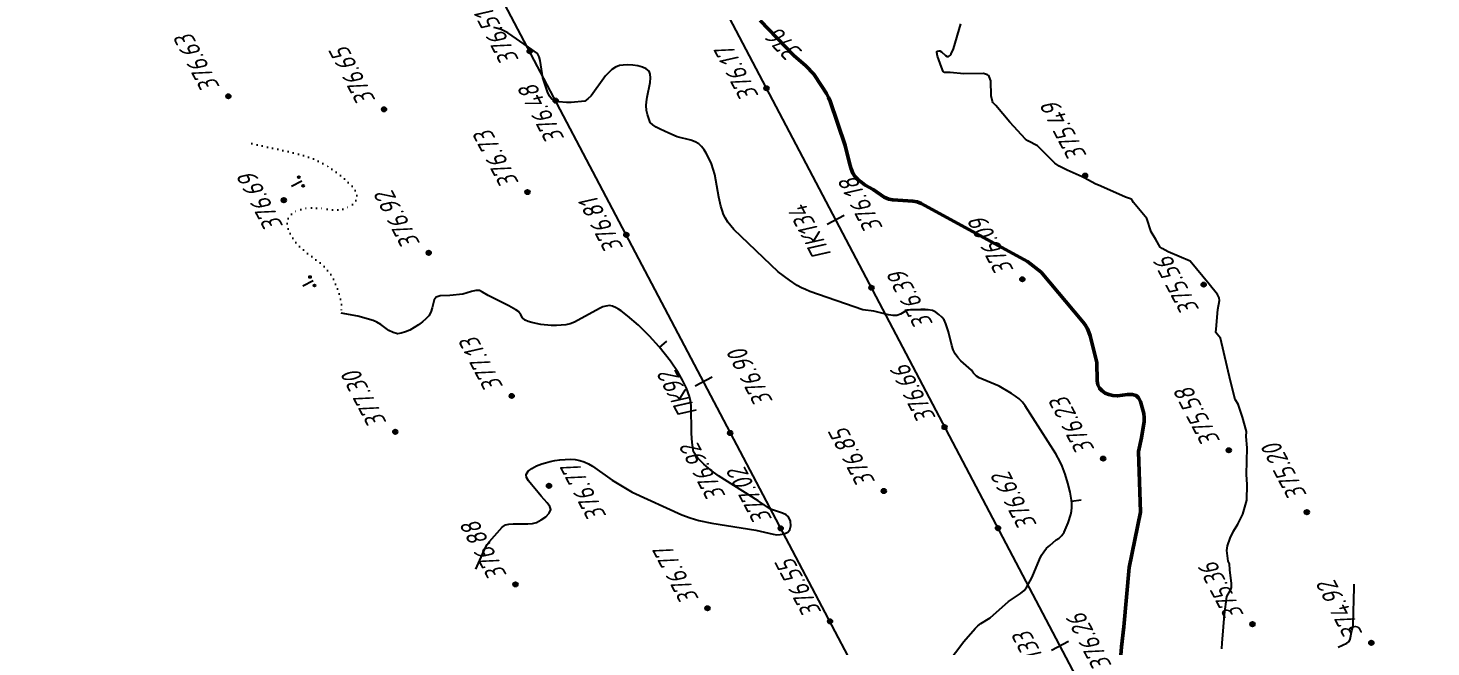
# Model space of a CAD drawing. Extents: x 1518325 to 1519424, y 2186901 to 2188655.
# Drawn here: x 1518524.2 to 1518815.7, y 2188008.3 to 2188136.8 of the extents above; entities that cross this region are included whole.
import ezdxf
from ezdxf.enums import TextEntityAlignment as Align

# ---------------------------------------------------------------- set-up
doc = ezdxf.new("R2010")
doc.units = 0
doc.linetypes.add('ИИDot', pattern=[1, 0, -1])
for name, color, linetype, lineweight in [('ИИ_КОНТУР_025', 7, 'ИИDot', 25), ('ИИ_ОТМЕТКА_025', 7, 'Continuous', 25), ('ИИ_ПИКЕТАЖ_025', 7, 'Continuous', 25), ('ИИ_РАЗМЕР_025', 7, 'Continuous', 25), ('ИИ_РЕЛЬЕФ_025', 34, 'Continuous', 25), ('ИИ_РЕЛЬЕФ_050', 34, 'Continuous', 50), ('ИИ_ТРАССА_ТРУБ_025', 7, 'Continuous', 25), ('ИИ_УГОДЬЯ_025', 7, 'Continuous', 25)]:
    doc.layers.add(name, color=color, linetype=linetype, lineweight=lineweight)
doc.styles.add('VNIPISIMPLEXCUR', font='simplex.shx', dxfattribs={"width": 0.8, "oblique": 15})
doc.dimstyles.new('ИИ-2000-м-dm$2', dxfattribs={"dimscale": 2, "dimtxt": 2.5, "dimasz": 2.5, "dimexe": 1.25, "dimexo": 0, "dimgap": 1, "dimtad": 2, "dimtoh": 1, "dimzin": 1, "dimdsep": 46, "dimtxsty": 'VNIPISIMPLEXCUR', "dimcen": 2.5, "dimaunit": 1, "dimazin": 0, "dimtfac": 1, "dimtmove": 1, "dimatfit": 2, "dimfxl": 1, "dimarcsym": 0})

# ---------------------------------------------------------------- blocks, each defined once
blk = doc.blocks.new('ИИ053296')
at = {"color": 0, "linetype": 'Continuous', "lineweight": 25}
blk.add_lwpolyline([(0, 0), (1, 0)], dxfattribs=at)
blk = doc.blocks.new('ИИ05407')
at = {"linetype": 'Continuous', "lineweight": 25}
h = blk.add_hatch(color=0, dxfattribs=at)
edge = h.paths.add_edge_path()
edge.add_arc((-0.5, 0.1), 0.1, 0, 360)
h = blk.add_hatch(color=0, dxfattribs=at)
edge = h.paths.add_edge_path()
edge.add_arc((0.5, 0.1), 0.1, 0, 360)
at = {"color": 0, "linetype": 'Continuous', "lineweight": 25}
blk.add_lwpolyline([(0, 0), (0, 1.2)], dxfattribs=at)
for centre in [(-0.5, 0.1), (0.5, 0.1)]:
    blk.add_circle(centre, 0.1, dxfattribs=at)
blk = doc.blocks.new('PICKET')
at = {"color": 0, "linetype": 'Continuous', "lineweight": 25}
for p, q in [((-0.23, 0), (0.23, 0)), ((0, 0.23), (0, -0.23))]:
    blk.add_line(p, q, dxfattribs=at)
blk.add_circle((0, 0), 0.23, dxfattribs=at)
at = {"color": 0, "linetype": 'Continuous', "style": 'VNIPISIMPLEXCUR', "oblique": 15, "width": 0.8}
blk.add_attdef('OTMETKA', (1.25, 0.3), '', height=2, dxfattribs=at)
at = {"color": 8, "linetype": 'Continuous', "style": 'VNIPISIMPLEXCUR', "oblique": 15, "width": 0.8, "flags": 1}
blk.add_attdef('NOMER', (1.25, -2.7), '', height=2, dxfattribs=at)
blk = doc.blocks.new('ИИ15001')
at = {"color": 0, "linetype": 'Continuous', "lineweight": 25}
blk.add_lwpolyline([(0, 1), (0, -1)], dxfattribs=at)
at = {"color": 0, "linetype": 'Continuous', "lineweight": 25, "style": 'VNIPISIMPLEXCUR', "oblique": 15, "width": 0.8}
blk.add_attdef('STATIONING', text='', height=2, dxfattribs=at).set_placement((0, 2), align=Align.CENTER)
at = {"color": 7, "linetype": 'Continuous', "lineweight": 25, "style": 'VNIPISIMPLEXCUR', "oblique": 15, "width": 0.8}
blk.add_attdef('HEIGHT', text='', height=2, dxfattribs=at).set_placement((0, -2), align=Align.TOP_CENTER)
blk = doc.blocks.new('*D54')
at = {"layer": 'Defpoints', "color": 0, "transparency": 16777216}
for p in [(1518412.38, 2188627.85), (1518818.43, 2187967.48), (1518780.69, 2187955.9), (1518760.91, 2187937.21), (1519297.92, 2186946.83)]:
    blk.add_point(p, dxfattribs=at)
at = {"layer": 'ИИ_РАЗМЕР_025', "color": 0, "lineweight": -2, "transparency": 16777216}
for p, q in [((1518777.92, 2187969.12), (1518771.87, 2187980.6)), ((1518777.22, 2187957.5), (1518777.92, 2187969.12))]:
    blk.add_line(p, q, dxfattribs=at)
blk.add_arc((1518772.88, 2187943.51), 14.65, 43.4519, 102.0835, dxfattribs=at)
at = {"layer": 'ИИ_РАЗМЕР_025', "color": 0, "transparency": 16777216}
for points in [[(1518770.04, 2187957.2), (1518769.59, 2187958.46), (1518766.06, 2187956.47)], [(1518784.06, 2187953.97), (1518782.97, 2187953.19), (1518785.84, 2187950.33)]]:
    blk.add_solid(points, dxfattribs=at)
at = {"layer": 'ИИ_РАЗМЕР_025', "color": 0, "transparency": 16777216, "insert": (1518770.55, 2187973.71), "char_height": 4, "attachment_point": 5, "rotation": 117.7798, "style": 'VNIPISIMPLEXCUR'}
blk.add_mtext("90°1'", dxfattribs=at)
blk = doc.blocks.new('*D55')
at = {"layer": 'Defpoints', "color": 0, "transparency": 16777216}
for p in [(1518412.38, 2188627.85), (1518814.13, 2187903.06), (1518791.07, 2187895.12), (1518786.56, 2187888.53), (1519297.92, 2186946.83)]:
    blk.add_point(p, dxfattribs=at)
at = {"layer": 'ИИ_РАЗМЕР_025', "color": 0, "lineweight": -2, "transparency": 16777216}
for p, q in [((1518788.1, 2187902.13), (1518782.05, 2187913.61)), ((1518791.4, 2187897.04), (1518788.1, 2187902.13))]:
    blk.add_line(p, q, dxfattribs=at)
blk.add_arc((1518798.52, 2187894.83), 7.46, 148.8919, 176.6782, dxfattribs=at)
at = {"layer": 'ИИ_РАЗМЕР_025', "color": 0, "transparency": 16777216}
for points in [[(1518791.68, 2187899.17), (1518792.6, 2187898.2), (1518795.05, 2187901.43)], [(1518791.73, 2187895.41), (1518790.43, 2187895.12), (1518791.93, 2187891.36)]]:
    blk.add_solid(points, dxfattribs=at)
at = {"layer": 'ИИ_РАЗМЕР_025', "color": 0, "transparency": 16777216, "insert": (1518780.73, 2187906.71), "char_height": 4, "attachment_point": 5, "rotation": 117.7798, "style": 'VNIPISIMPLEXCUR'}
blk.add_mtext("90°1'", dxfattribs=at)

msp = doc.modelspace()

# ---------------------------------------------------------------- linework, layer by layer
at = {"layer": 'ИИ_КОНТУР_025', "flags": 128}
msp.add_lwpolyline([(1518570.725, 2188112.789), (1518573.747, 2188112.081), (1518578.513, 2188111.097), (1518581.151, 2188110.41), (1518583.321, 2188109.686), (1518585.023, 2188108.927), (1518586.488, 2188108.078), (1518587.945, 2188107.084), (1518590.118, 2188105.325), (1518591.483, 2188104.005), (1518591.976, 2188103.374), (1518592.318, 2188102.774), (1518592.509, 2188102.205), (1518592.548, 2188101.666), (1518592.437, 2188101.157), (1518592.174, 2188100.68), (1518591.76, 2188100.232), (1518591.244, 2188099.838), (1518590.673, 2188099.52), (1518590.049, 2188099.277), (1518589.37, 2188099.11), (1518588.638, 2188099.018), (1518587.852, 2188099.002), (1518587.011, 2188099.061), (1518585.213, 2188099.339), (1518583.507, 2188099.447), (1518582.706, 2188099.412), (1518581.938, 2188099.317), (1518581.205, 2188099.164), (1518580.506, 2188098.95), (1518579.841, 2188098.678), (1518579.253, 2188098.349), (1518578.783, 2188097.969), (1518578.432, 2188097.536), (1518578.2, 2188097.051), (1518578.087, 2188096.514), (1518578.092, 2188095.925), (1518578.216, 2188095.283), (1518578.459, 2188094.59), (1518578.796, 2188093.879), (1518579.2, 2188093.186), (1518579.674, 2188092.511), (1518580.215, 2188091.855), (1518580.825, 2188091.216), (1518582.25, 2188089.992), (1518584.624, 2188088.256), (1518585.901, 2188087.104), (1518586.898, 2188085.953), (1518587.614, 2188084.801), (1518588.381, 2188083.074), (1518588.953, 2188081.346), (1518589.317, 2188079.631), (1518589.353, 2188078.581), (1518589.209, 2188077.716)], dxfattribs=at)
at = {"layer": 'ИИ_РЕЛЬЕФ_025'}
for points, elevation in [([(1518713.297, 2188002.257), (1518718.673, 2188009.4), (1518720.991, 2188012.086), (1518721.583, 2188012.65), (1518722.217, 2188013.141), (1518724.147, 2188014.348), (1518727.981, 2188017.685), (1518730.469, 2188019.373), (1518731.17, 2188020.005), (1518731.677, 2188020.645), (1518732.884, 2188022.734), (1518734.401, 2188026.463), (1518734.816, 2188027.309), (1518735.274, 2188028.052), (1518735.879, 2188028.77), (1518736.533, 2188029.369), (1518737.871, 2188030.494), (1518738.459, 2188030.874), (1518739.035, 2188031.386), (1518739.495, 2188032.108), (1518739.955, 2188033.047), (1518740.366, 2188034.064), (1518740.886, 2188035.758), (1518741.032, 2188036.458), (1518741.108, 2188037.199), (1518741.097, 2188038.057), (1518741.028, 2188038.767), (1518740.741, 2188040.428), (1518740.295, 2188042.269), (1518739.736, 2188044.121), (1518739.113, 2188045.814), (1518738.707, 2188046.708), (1518737.763, 2188048.385), (1518731.429, 2188058.313), (1518730.84, 2188059.072), (1518730.185, 2188059.764), (1518729.431, 2188060.376), (1518728.607, 2188060.918), (1518726.016, 2188062.423), (1518721.888, 2188064.12), (1518721.314, 2188064.47), (1518720.692, 2188065.11), (1518720.231, 2188065.757), (1518718.057, 2188067.714), (1518717.397, 2188068.404), (1518716.851, 2188069.159), (1518716.453, 2188069.992), (1518716.167, 2188070.89), (1518715.502, 2188073.694), (1518714.932, 2188075.372), (1518714.556, 2188076.163), (1518714.073, 2188076.745), (1518713.488, 2188077.298), (1518712.842, 2188077.771), (1518712.173, 2188078.113), (1518711.272, 2188078.288), (1518707.573, 2188078.26), (1518706.739, 2188078.14), (1518705.499, 2188077.362), (1518704.772, 2188077.092), (1518703.956, 2188077.085), (1518703.011, 2188077.238), (1518699.952, 2188077.971), (1518697.693, 2188078.291), (1518686.637, 2188082.105), (1518685.759, 2188082.46), (1518684.919, 2188082.856), (1518684.052, 2188083.342), (1518682.431, 2188084.44), (1518680.071, 2188086.165), (1518670.891, 2188094.959), (1518670.232, 2188095.69), (1518669.647, 2188096.466), (1518669.126, 2188097.281), (1518668.737, 2188098.086), (1518668.42, 2188098.935), (1518668.161, 2188099.819), (1518667.769, 2188101.662), (1518666.936, 2188106.36), (1518666.22, 2188108.572), (1518665.543, 2188110.023), (1518665.152, 2188110.767), (1518664.708, 2188111.497), (1518664.183, 2188112.148), (1518663.602, 2188112.718), (1518662.839, 2188113.154), (1518661.958, 2188113.463), (1518659.115, 2188114.17), (1518657.368, 2188114.975), (1518655.56, 2188115.758), (1518654.746, 2188116.181), (1518654.051, 2188116.648), (1518653.521, 2188117.174), (1518652.945, 2188118.806), (1518652.755, 2188119.68), (1518652.688, 2188120.675), (1518652.713, 2188121.485), (1518652.861, 2188122.423), (1518653.494, 2188125.483), (1518653.585, 2188126.415), (1518653.523, 2188127.216), (1518653.254, 2188127.836), (1518652.689, 2188128.316), (1518651.881, 2188128.674), (1518650.915, 2188128.919), (1518649.874, 2188129.064), (1518648.842, 2188129.117), (1518647.902, 2188129.091), (1518647.137, 2188128.996), (1518646.255, 2188128.675), (1518645.538, 2188128.14), (1518644.763, 2188127.425), (1518644.224, 2188126.85), (1518641.197, 2188122.722), (1518640.558, 2188122.07), (1518639.918, 2188121.617), (1518637.047, 2188121.313), (1518636.13, 2188121.321), (1518634.48, 2188121.455), (1518633.735, 2188121.688), (1518633.052, 2188122.029), (1518632.549, 2188122.656), (1518632.164, 2188123.5), (1518631.214, 2188126.402), (1518630.639, 2188130.022), (1518630.411, 2188130.817), (1518630.083, 2188131.481), (1518628.205, 2188132.817), (1518623.898, 2188135.798), (1518622.528, 2188136.437), (1518621.812, 2188136.694), (1518620.997, 2188136.852)], 376.5), ([(1518772.252, 2188007.906), (1518772.333, 2188009.146), (1518772.394, 2188009.867), (1518772.806, 2188014.99), (1518773.345, 2188018.755), (1518774.162, 2188020.188), (1518774.28, 2188020.64), (1518774.269, 2188021.46), (1518773.912, 2188024.31), (1518773.88, 2188025.549), (1518773.656, 2188025.933), (1518773.595, 2188026.044), (1518773.601, 2188026.105), (1518773.312, 2188028.319), (1518773.456, 2188029.249), (1518774.034, 2188030.844), (1518774.731, 2188032.312), (1518775.637, 2188033.773), (1518776.671, 2188035.852), (1518777.451, 2188038.753), (1518777.56, 2188041.997), (1518777.41, 2188044.055), (1518777.547, 2188049.61), (1518777.344, 2188051.944), (1518777.43, 2188053.025), (1518776.567, 2188055.958), (1518775.683, 2188058.71), (1518775.05, 2188059.665), (1518774.09, 2188063.435), (1518772.036, 2188072.413), (1518771.29, 2188073.23), (1518771.107, 2188073.487), (1518771.057, 2188073.648), (1518771.07, 2188074.242), (1518771.417, 2188078.345), (1518771.792, 2188080.228), (1518771.73, 2188080.768), (1518771.352, 2188081.45), (1518769.624, 2188083.577), (1518765.724, 2188088.384), (1518761.131, 2188090.325), (1518759.865, 2188090.975), (1518759.476, 2188091.309), (1518758.58, 2188092.89), (1518757.616, 2188094.472), (1518756.705, 2188097.23), (1518753.952, 2188100.568), (1518753.667, 2188101.037), (1518753.552, 2188101.143), (1518753.28, 2188101.285), (1518752.282, 2188101.686), (1518747.107, 2188103.957), (1518745.933, 2188104.461), (1518743.844, 2188105.624), (1518743.246, 2188105.89), (1518740.138, 2188107.238), (1518738.462, 2188108.09), (1518737.556, 2188108.728), (1518733.945, 2188112.345), (1518731.999, 2188113.387), (1518731.509, 2188113.736), (1518728.245, 2188117.22), (1518725.311, 2188120.661), (1518724.681, 2188121.303), (1518724.594, 2188121.539), (1518724.378, 2188122.724), (1518724.299, 2188125.804), (1518723.952, 2188126.679), (1518723.801, 2188126.9), (1518723.588, 2188127.037), (1518722.745, 2188127.324), (1518718.696, 2188127.272), (1518715.799, 2188127.545), (1518714.892, 2188127.551), (1518714.634, 2188127.57), (1518714.567, 2188127.593), (1518714.394, 2188127.777), (1518714.014, 2188128.659), (1518713.161, 2188130.933), (1518713.037, 2188131.675), (1518713.059, 2188131.888), (1518713.169, 2188131.978), (1518713.539, 2188132.075), (1518713.678, 2188132.047), (1518714.044, 2188131.815), (1518714.869, 2188131.105), (1518715.237, 2188130.877), (1518715.377, 2188130.858), (1518715.456, 2188130.89), (1518715.722, 2188131.023), (1518715.83, 2188131.115), (1518716.007, 2188131.405), (1518716.513, 2188132.484), (1518718.029, 2188137.641)], 375.5), ([(1518617.282, 2188024.451), (1518619.188, 2188028.755), (1518619.622, 2188029.531), (1518620.109, 2188030.194), (1518622.725, 2188033.141), (1518623.404, 2188033.602), (1518624.106, 2188033.786), (1518624.991, 2188033.852), (1518627.048, 2188033.828), (1518628.086, 2188033.838), (1518629.041, 2188033.928), (1518629.846, 2188034.149), (1518630.849, 2188034.664), (1518631.791, 2188035.326), (1518632.509, 2188036.06), (1518632.838, 2188036.795), (1518632.66, 2188037.473), (1518632.12, 2188038.177), (1518630.824, 2188039.601), (1518630.221, 2188040.373), (1518628.806, 2188041.976), (1518628.203, 2188042.749), (1518627.808, 2188043.464), (1518627.725, 2188044.092), (1518628.108, 2188044.774), (1518628.878, 2188045.361), (1518629.878, 2188045.859), (1518630.948, 2188046.273), (1518631.759, 2188046.531), (1518632.682, 2188046.766), (1518633.686, 2188046.967), (1518634.743, 2188047.121), (1518635.821, 2188047.215), (1518636.89, 2188047.236), (1518637.921, 2188047.174), (1518638.883, 2188047.014), (1518639.778, 2188046.733), (1518640.642, 2188046.329), (1518641.484, 2188045.832), (1518645.59, 2188042.923), (1518649.746, 2188040.421), (1518660.079, 2188035.711), (1518661.799, 2188035.085), (1518663.578, 2188034.554), (1518666.333, 2188033.95), (1518675.463, 2188032.536), (1518679.048, 2188031.676), (1518679.824, 2188031.583), (1518680.495, 2188031.597), (1518681.352, 2188031.782), (1518682.063, 2188032.116), (1518682.53, 2188032.604), (1518682.719, 2188033.42), (1518682.618, 2188034.419), (1518682.242, 2188035.281), (1518681.734, 2188035.717), (1518681.018, 2188036.049), (1518678.515, 2188036.867), (1518675.951, 2188038.624), (1518667.687, 2188043.778), (1518666.061, 2188044.966), (1518664.621, 2188046.194), (1518663.987, 2188046.826), (1518663.418, 2188047.471), (1518662.922, 2188048.132), (1518662.504, 2188048.809), (1518662.219, 2188050.697), (1518662.093, 2188052.622), (1518662.009, 2188058.442), (1518661.892, 2188059.382), (1518661.694, 2188060.303), (1518661.052, 2188061.992), (1518660.242, 2188063.654), (1518659.294, 2188065.282), (1518657.685, 2188067.643), (1518655.359, 2188070.602), (1518653.346, 2188072.825), (1518651.051, 2188075.059), (1518648.794, 2188077.018), (1518647.47, 2188078.028), (1518646.897, 2188078.412), (1518646.401, 2188078.703), (1518645.636, 2188079.049), (1518645.03, 2188079.136), (1518644.253, 2188079.038), (1518643.652, 2188078.867), (1518642.961, 2188078.562), (1518637.769, 2188075.716), (1518636.868, 2188075.376), (1518635.997, 2188075.162), (1518634.003, 2188075.005), (1518632.93, 2188075.025), (1518630.801, 2188075.229), (1518629.811, 2188075.399), (1518628.915, 2188075.607), (1518628.146, 2188075.844), (1518627.539, 2188076.105), (1518626.963, 2188076.632), (1518626.646, 2188077.259), (1518626.137, 2188077.901), (1518625.585, 2188078.299), (1518624.132, 2188079.12), (1518619.823, 2188081.219), (1518618.631, 2188081.938), (1518618.02, 2188082.27), (1518617.248, 2188082.249), (1518616.379, 2188082.043), (1518614.582, 2188081.52), (1518611.862, 2188081.236), (1518609.866, 2188081.188), (1518609.025, 2188080.877), (1518608.629, 2188080.326), (1518608.393, 2188079.549), (1518608.2, 2188078.658), (1518607.932, 2188077.768), (1518607.471, 2188076.991), (1518606.893, 2188076.4), (1518606.173, 2188075.779), (1518605.35, 2188075.162), (1518604.461, 2188074.582), (1518603.542, 2188074.073), (1518602.633, 2188073.668), (1518601.769, 2188073.399), (1518600.988, 2188073.3), (1518600.084, 2188073.549), (1518599.21, 2188073.972), (1518597.544, 2188075.232), (1518596.698, 2188075.721), (1518595.905, 2188076.027), (1518592.722, 2188076.945), (1518589.272, 2188077.596)], 377), ([(1518796.466, 2188008.268), (1518798.268, 2188009.066), (1518798.711, 2188009.409), (1518798.949, 2188009.872), (1518799.319, 2188011.671), (1518799.567, 2188012.614), (1518799.582, 2188013.025), (1518799.757, 2188020.646), (1518799.793, 2188021.221), (1518799.792, 2188021.311)], 375)]:
    msp.add_lwpolyline(points, dxfattribs=dict(at, elevation=elevation))
at = {"layer": 'ИИ_РЕЛЬЕФ_050', "elevation": 376}
msp.add_lwpolyline([(1518751.281, 2188006.599), (1518751.423, 2188008.332), (1518751.881, 2188012.452), (1518753.045, 2188024.79), (1518755.373, 2188036.238), (1518754.99, 2188048.88), (1518755.617, 2188051.729), (1518756.112, 2188055.12), (1518756.153, 2188055.938), (1518756.093, 2188056.719), (1518755.361, 2188059.262), (1518754.986, 2188059.976), (1518754.454, 2188060.484), (1518753.672, 2188060.717), (1518752.689, 2188060.677), (1518750.57, 2188060.392), (1518749.655, 2188060.452), (1518748.827, 2188060.685), (1518748.045, 2188060.994), (1518747.408, 2188061.469), (1518746.827, 2188061.998), (1518746.541, 2188062.672), (1518746.402, 2188063.505), (1518746.339, 2188067.361), (1518744.946, 2188072.869), (1518744.672, 2188073.659), (1518744.367, 2188074.355), (1518743.892, 2188075.142), (1518743.371, 2188075.79), (1518734.732, 2188086.114), (1518731.87, 2188088.33), (1518709.785, 2188100.375), (1518708.981, 2188100.667), (1518708.095, 2188100.833), (1518703.898, 2188101.08), (1518703.051, 2188101.265), (1518702.142, 2188101.688), (1518699.848, 2188103.222), (1518698.198, 2188104.143), (1518697.447, 2188104.678), (1518696.744, 2188105.261), (1518696.078, 2188105.882), (1518695.616, 2188106.648), (1518695.255, 2188107.516), (1518694.968, 2188108.458), (1518694.003, 2188112.411), (1518690.904, 2188121.557), (1518690.54, 2188122.37), (1518690.102, 2188123.192), (1518689.091, 2188124.793), (1518687.489, 2188127.167), (1518685.846, 2188128.92), (1518683.356, 2188131.051), (1518676.365, 2188138.342)], dxfattribs=at)
at = {"layer": 'ИИ_ТРАССА_ТРУБ_025', "color": 4}
for points in [[(1519297.92, 2186946.834), (1518412.378, 2188627.85)], [(1519262.622, 2186928.239), (1519146.4, 2187148.85), (1519007.22, 2187413.01), (1518888.91, 2187637.56), (1518808.08, 2187790.99), (1518721.15, 2187956.06), (1518609.66, 2188167.6), (1518524.74, 2188328.809)]]:
    msp.add_lwpolyline(points, dxfattribs=at)

# ---------------------------------------------------------------- block references
at = {"layer": 'ИИ_ОТМЕТКА_025'}
ref = msp.add_blockref('PICKET', (1518628.449, 2188131.951, 376.51), dxfattribs=dict(at, xscale=2, yscale=2, zscale=2, rotation=117.7797222222222))
ref.add_attrib('OTMETKA', '376.51', (1518626.313, 2188130.192, 376.51), dxfattribs={"layer": '0', "color": 0, "linetype": 'Continuous', "height": 4, "rotation": 117.77972, "style": 'VNIPISIMPLEXCUR', "oblique": 15, "width": 0.8})
at = {"layer": 'ИИ_ОТМЕТКА_025', "xscale": 2, "yscale": 2, "zscale": 2, "rotation": 117.7797222222222}
for p, values in [((1518565.85, 2188122.61, 376.63), {'OTMETKA': '376.63'}), ((1518598.2, 2188119.89, 376.65), {'OTMETKA': '376.65'}), ((1518627.99, 2188102.72, 376.73), {'OTMETKA': '376.73'}), ((1518607.48, 2188090.11, 376.92), {'OTMETKA': '376.92'}), ((1518730.83, 2188084.61, 376.09), {'OTMETKA': '376.09'}), ((1518624.72, 2188060.4, 377.13), {'OTMETKA': '377.13'}), ((1518600.52, 2188052.95, 377.3), {'OTMETKA': '377.30'}), ((1518714.66, 2188053.92, 376.66), {'OTMETKA': '376.66'}), ((1518773.73, 2188049.12, 375.58), {'OTMETKA': '375.58'}), ((1518747.63, 2188047.39, 376.23), {'OTMETKA': '376.23'}), ((1518702.04, 2188040.66, 376.85), {'OTMETKA': '376.85'}), ((1518680.617, 2188032.907, 377.02), {'OTMETKA': '377.02'}), ((1518625.5, 2188021.26, 376.88), {'OTMETKA': '376.88'}), ((1518665.41, 2188016.31, 376.77), {'OTMETKA': '376.77'}), ((1518690.877, 2188013.602, 376.55), {'OTMETKA': '376.55'}), ((1518778.65, 2188013, 375.36), {'OTMETKA': '375.36'}), ((1518803.34, 2188009.13, 374.92), {'OTMETKA': '374.92'})]:
    msp.add_blockref('PICKET', p, dxfattribs=at).add_auto_attribs(values)
at = {"layer": 'ИИ_ОТМЕТКА_025'}
ref = msp.add_blockref('PICKET', (1518677.657, 2188124.275, 376.17), dxfattribs=dict(at, xscale=2, yscale=2, zscale=2, rotation=117.7797222222222))
ref.add_attrib('OTMETKA', '376.17', (1518676.142, 2188122.695, 376.17), dxfattribs={"layer": '0', "color": 0, "linetype": 'Continuous', "height": 4, "rotation": 117.77972, "style": 'VNIPISIMPLEXCUR', "oblique": 15, "width": 0.8})
ref = msp.add_blockref('PICKET', (1518633.85, 2188121.702, 376.48), dxfattribs=dict(at, xscale=2, yscale=2, zscale=2, rotation=117.7797222222222))
ref.add_attrib('OTMETKA', '376.48', (1518635.768, 2188113.865, 376.48), dxfattribs={"layer": '0', "color": 0, "linetype": 'Continuous', "height": 4, "rotation": 117.77972, "style": 'VNIPISIMPLEXCUR', "oblique": 15, "width": 0.8})
ref = msp.add_blockref('PICKET', (1518743.87, 2188106.12, 375.49), dxfattribs=dict(at, xscale=2, yscale=2, zscale=2, rotation=117.7797222222222))
ref.add_attrib('OTMETKA', '375.49', (1518744.31, 2188110.294, 375.49), dxfattribs={"layer": '0', "color": 0, "linetype": 'Continuous', "height": 4, "rotation": 117.77972, "style": 'VNIPISIMPLEXCUR', "oblique": 15, "width": 0.8})
ref = msp.add_blockref('PICKET', (1518577.37, 2188101.03, 376.69), dxfattribs=dict(at, xscale=2, yscale=2, zscale=2, rotation=117.7797222222222))
ref.add_attrib('OTMETKA', '376.69', (1518577.33, 2188095.661, 376.69), dxfattribs={"layer": '0', "color": 0, "linetype": 'Continuous', "height": 4, "rotation": 117.77972, "style": 'VNIPISIMPLEXCUR', "oblique": 15, "width": 0.8})
ref = msp.add_blockref('PICKET', (1518648.531, 2188093.846, 376.81), dxfattribs=dict(at, xscale=2, yscale=2, zscale=2, rotation=117.7797222222222))
ref.add_attrib('OTMETKA', '376.81', (1518648.018, 2188091.12, 376.81), dxfattribs={"layer": '0', "color": 0, "linetype": 'Continuous', "height": 4, "rotation": 117.77972, "style": 'VNIPISIMPLEXCUR', "oblique": 15, "width": 0.8})
ref = msp.add_blockref('PICKET', (1518768.51, 2188083.51, 375.56), dxfattribs=dict(at, xscale=2, yscale=2, zscale=2, rotation=117.7797222222222))
ref.add_attrib('OTMETKA', '375.56', (1518767.685, 2188078.318, 375.56), dxfattribs={"layer": '0', "color": 0, "linetype": 'Continuous', "height": 4, "rotation": 117.77972, "style": 'VNIPISIMPLEXCUR', "oblique": 15, "width": 0.8})
ref = msp.add_blockref('PICKET', (1518699.473, 2188082.861, 376.39), dxfattribs=dict(at, xscale=2, yscale=2, zscale=2, rotation=117.7797222222222))
ref.add_attrib('OTMETKA', '376.39', (1518712.36, 2188075.389, 376.39), dxfattribs={"layer": '0', "color": 0, "linetype": 'Continuous', "height": 4, "rotation": 117.77972, "style": 'VNIPISIMPLEXCUR', "oblique": 15, "width": 0.8})
ref = msp.add_blockref('PICKET', (1518670.106, 2188052.706, 376.92), dxfattribs=dict(at, xscale=2, yscale=2, zscale=2, rotation=117.7797222222222))
ref.add_attrib('OTMETKA', '376.92', (1518669.28, 2188039.629, 376.92), dxfattribs={"layer": '0', "color": 0, "linetype": 'Continuous', "height": 4, "rotation": 117.77972, "style": 'VNIPISIMPLEXCUR', "oblique": 15, "width": 0.8})
ref = msp.add_blockref('PICKET', (1518789.95, 2188036.26, 375.2), dxfattribs=dict(at, xscale=2, yscale=2, zscale=2, rotation=117.7797222222222))
ref.add_attrib('OTMETKA', '375.20', (1518790.03, 2188039.836, 375.2), dxfattribs={"layer": '0', "color": 0, "linetype": 'Continuous', "height": 4, "rotation": 117.77972, "style": 'VNIPISIMPLEXCUR', "oblique": 15, "width": 0.8})
ref = msp.add_blockref('PICKET', (1518632.464, 2188041.731, 376.77), dxfattribs=dict(at, xscale=2, yscale=2, zscale=2, rotation=117.7797222222222))
ref.add_attrib('OTMETKA', '376.77', (1518644.494, 2188035.475, 376.77), dxfattribs={"layer": '0', "color": 0, "linetype": 'Continuous', "height": 4, "rotation": 117.77972, "style": 'VNIPISIMPLEXCUR', "oblique": 15, "width": 0.8})
ref = msp.add_blockref('PICKET', (1518725.767, 2188032.947, 376.62), dxfattribs=dict(at, xscale=2, yscale=2, zscale=2, rotation=117.7797222222222))
ref.add_attrib('OTMETKA', '376.62', (1518733.938, 2188033.66, 376.62), dxfattribs={"layer": '0', "color": 0, "linetype": 'Continuous', "height": 4, "rotation": 117.77972, "style": 'VNIPISIMPLEXCUR', "oblique": 15, "width": 0.8})
at = {"layer": 'ИИ_ПИКЕТАЖ_025', "color": 4}
ref = msp.add_blockref('ИИ15001', (1518692.023, 2188097.003, 376.18), dxfattribs=dict(at, xscale=2, yscale=2, zscale=2, rotation=117.7798))
ref.add_attrib('STATIONING', 'ПК134', dxfattribs={"layer": '0', "color": 0, "linetype": 'Continuous', "lineweight": 25, "height": 4, "rotation": 117.7798, "style": 'VNIPISIMPLEXCUR', "oblique": 15, "width": 0.8}).set_placement((1518688.484, 2188095.138), align=Align.CENTER)
ref.add_attrib('HEIGHT', '376.18', dxfattribs={"layer": '0', "color": 7, "linetype": 'Continuous', "lineweight": 25, "height": 4, "rotation": 117.7798, "style": 'VNIPISIMPLEXCUR', "oblique": 15, "width": 0.8}).set_placement((1518695.562, 2188098.867), align=Align.TOP_CENTER)
ref = msp.add_blockref('ИИ15001', (1518664.58, 2188063.395, 376.9), dxfattribs=dict(at, xscale=2, yscale=2, zscale=2, rotation=117.7909999999999))
ref.add_attrib('STATIONING', 'ПК92', dxfattribs={"layer": '0', "color": 0, "linetype": 'Continuous', "lineweight": 25, "height": 4, "rotation": 117.791, "style": 'VNIPISIMPLEXCUR', "oblique": 15, "width": 0.8}).set_placement((1518661.042, 2188061.53), align=Align.CENTER)
ref.add_attrib('HEIGHT', '376.90', dxfattribs={"layer": '0', "color": 7, "linetype": 'Continuous', "lineweight": 25, "height": 4, "rotation": 117.791, "style": 'VNIPISIMPLEXCUR', "oblique": 15, "width": 0.8}).set_placement((1518672.564, 2188063.096), align=Align.TOP_CENTER)
ref = msp.add_blockref('ИИ15001', (1518738.631, 2188008.528, 376.26), dxfattribs=dict(at, xscale=2, yscale=2, zscale=2, rotation=117.7798))
ref.add_attrib('STATIONING', 'ПК133', dxfattribs={"layer": '0', "color": 0, "linetype": 'Continuous', "lineweight": 25, "height": 4, "rotation": 117.7798, "style": 'VNIPISIMPLEXCUR', "oblique": 15, "width": 0.8}).set_placement((1518735.092, 2188006.664), align=Align.CENTER)
ref.add_attrib('HEIGHT', '376.26', dxfattribs={"layer": '0', "color": 7, "linetype": 'Continuous', "lineweight": 25, "height": 4, "rotation": 117.7798, "style": 'VNIPISIMPLEXCUR', "oblique": 15, "width": 0.8}).set_placement((1518742.988, 2188008.213), align=Align.TOP_CENTER)
at = {"layer": 'ИИ_РЕЛЬЕФ_025'}
for p, xscale, yscale, zscale, rotation in [((1518655.461, 2188070.472, 377), 1.999999999999999, 1.999999999999999, 1.999999999999999, 41.49847221591831), ((1518741.052, 2188038.518, 376.5), 2, 2, 2, 8.740363305918308)]:
    msp.add_blockref('ИИ053296', p, dxfattribs=dict(at, xscale=xscale, yscale=yscale, zscale=zscale, rotation=rotation))
at = {"layer": 'ИИ_УГОДЬЯ_025', "xscale": 1.999999999999999, "yscale": 1.999999999999999, "zscale": 1.999999999999999, "rotation": 117.7797222222222}
for p in [(1518581.106, 2188104.995), (1518583.448, 2188084.292)]:
    msp.add_blockref('ИИ05407', p, dxfattribs=at)

# ---------------------------------------------------------------- texts
at = {"layer": 'ИИ_РЕЛЬЕФ_025', "style": 'VNIPISIMPLEXCUR', "oblique": 15, "width": 0.8}
msp.add_text('376', height=4, rotation=133.79489, dxfattribs=at).set_placement((1518681.434, 2188133.056, 376), align=Align.MIDDLE)

# ---------------------------------------------------------------- dimensions: what is measured, and where the dimension line sits
at = {"layer": 'ИИ_РАЗМЕР_025'}
for base, line1, line2, picture, middle in [((1518780.695, 2187955.898), ((1518760.909, 2187937.208), (1518818.429, 2187967.478)), ((1519297.92, 2186946.834), (1518412.378, 2188627.85)), '*D54', (1518770.553, 2187973.705)), ((1518791.072, 2187895.122), ((1519297.92, 2186946.834), (1518412.378, 2188627.85)), ((1518814.129, 2187903.058), (1518786.559, 2187888.528)), '*D55', (1518780.731, 2187906.714))]:
    dim = msp.add_angular_dim_2l(base=base, line1=line1, line2=line2, dimstyle='ИИ-2000-м-dm$2', override={"dimtxt": 2, "dimasz": 2, "dimzin": 0}, dxfattribs=at)
    dim.commit()
    dim.dimension.update_dxf_attribs({"geometry": picture, "text_midpoint": middle, "dimtype": 162})

doc.saveas('drawing.dxf')
